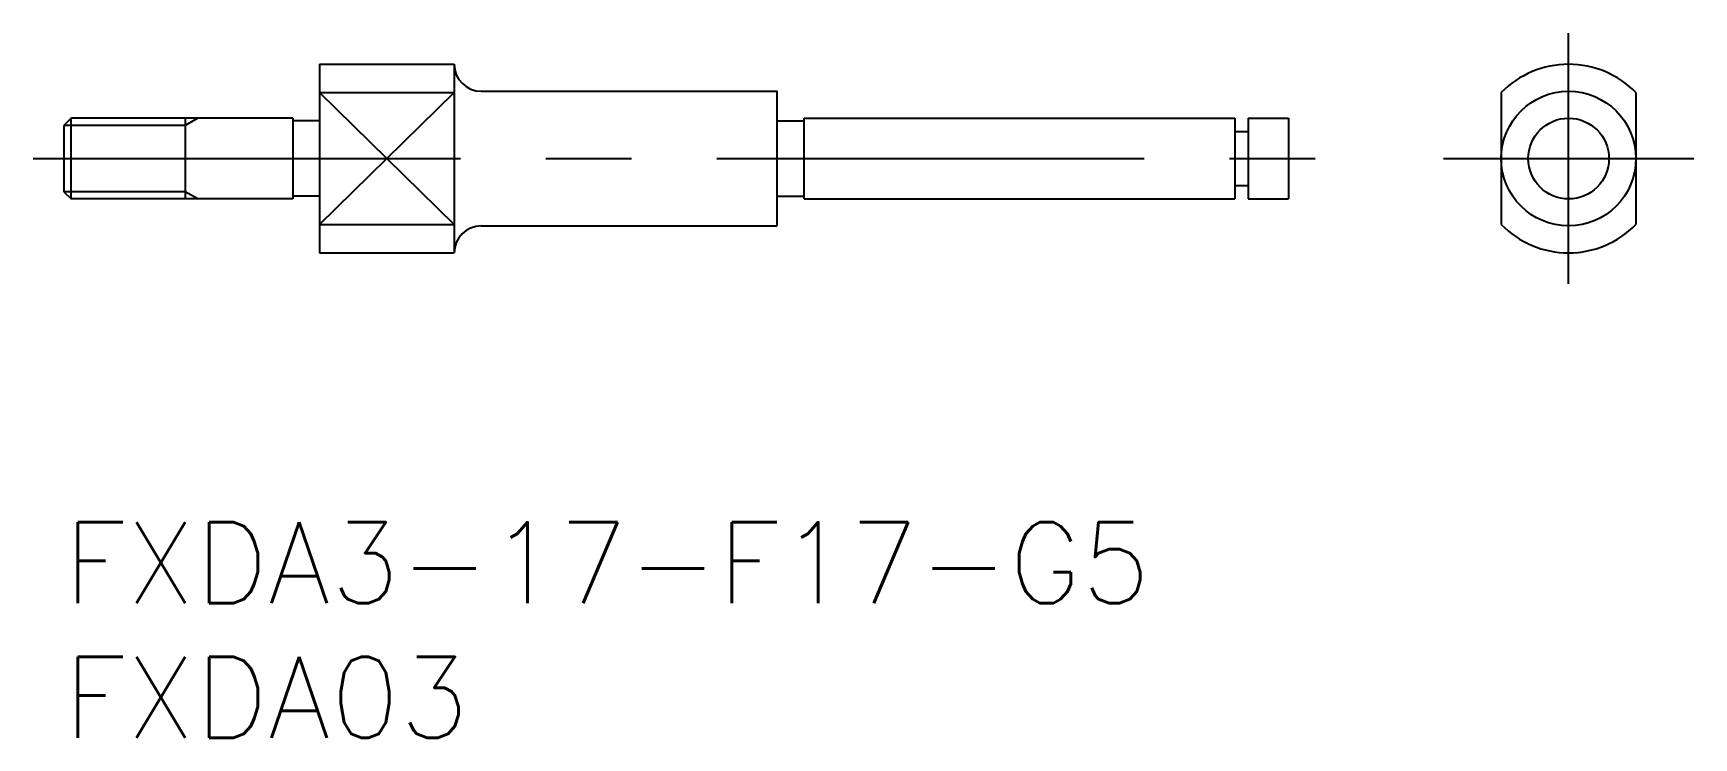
# Model space of a CAD drawing. Extents: x -1.1 to 60.6, y -8 to 18.2.
import ezdxf

# ---------------------------------------------------------------- set-up
doc = ezdxf.new("R2010")
doc.units = 0
doc.header["$LTSCALE"] = 0.5
doc.linetypes.add('CENTER', pattern=[50.8, 31.75, -6.35, 6.35, -6.35])
doc.layers.get('0').update_dxf_attribs({"linetype": 'CONTINUOUS'})
for name, color, linetype in [('MSM_CENTER', 1, 'CENTER'), ('MSM_CONTINUOUS', 7, 'CONTINUOUS'), ('MSM_NARROW', 5, 'CONTINUOUS'), ('MSM_PART_NUMBER', 7, 'CONTINUOUS')]:
    doc.layers.add(name, color=color, linetype=linetype)
doc.styles.get("Standard").update_dxf_attribs({"font": 'txt.shx', "height": 3, "bigfont": 'bigfont.shx'})

# ---------------------------------------------------------------- blocks, each defined once
blk = doc.blocks.new('*U9')
at = {"layer": 'MSM_PART_NUMBER'}
blk.add_text('FXDA3-17-F17-G5', height=3, dxfattribs=at).set_placement((0, -3))
blk = doc.blocks.new('*U10')
at = {"layer": 'MSM_PART_NUMBER'}
blk.add_text('FXDA03', height=3, dxfattribs=at).set_placement((0, -8))

msp = doc.modelspace()

# ---------------------------------------------------------------- linework, layer by layer
for p, q in [((9.5, 17), (14.5, 17)), ((9.5, 17), (9.5, 10)), ((9.5, 15.949), (14.5, 15.949)), ((15.5, 16), (26.5, 16)), ((26.5, 11), (26.5, 16)), ((53.404, 15.949), (53.404, 11.051)), ((58.404, 15.949), (58.404, 11.051)), ((4.5, 15), (4.5, 12)), ((8.5, 15), (8.5, 12)), ((26.5, 14.9), (27.5, 14.9)), ((27.5, 15), (43.5, 15)), ((27.5, 12), (27.5, 15)), ((43.5, 15), (43.5, 12)), ((44, 15), (44, 12)), ((44, 15), (45.5, 15)), ((45.5, 15), (45.5, 12)), ((0, 14.7), (0, 12.3)), ((43.5, 14.5), (44, 14.5)), ((43.5, 12.5), (44, 12.5)), ((26.5, 12.1), (27.5, 12.1)), ((27.5, 12), (43.5, 12)), ((44, 12), (45.5, 12)), ((9.5, 11.051), (14.5, 11.051)), ((15.5, 11), (26.5, 11)), ((9.5, 10), (14.5, 10))]:
    msp.add_line(p, q)
msp.add_circle((55.904, 13.5), 2.5)
for centre, radius, start, end in [((15.5, 17), 1, 180, 270), ((55.904, 13.5), 3.5, 44.41531, 135.58469), ((15.5, 10), 1, 90, 180), ((55.904, 13.5), 3.5, 224.41531, 315.58469)]:
    msp.add_arc(centre, radius, start, end)
at = {"layer": 'MSM_CENTER'}
for p, q in [((55.904, 8.848), (55.904, 18.152)), ((-1.142, 13.5), (46.728, 13.5)), ((51.252, 13.5), (60.556, 13.5))]:
    msp.add_line(p, q, dxfattribs=at)
at = {"layer": 'MSM_CONTINUOUS'}
for p, q in [((14.5, 17), (14.5, 10)), ((0.27, 15), (0, 14.729)), ((0.27, 12), (0.27, 15)), ((8.5, 15), (0.27, 15)), ((9.5, 14.9), (8.5, 14.9)), ((0, 14.729), (0, 12.271)), ((0, 12.271), (0.27, 12)), ((8.5, 12), (0.27, 12)), ((9.5, 12.1), (8.5, 12.1))]:
    msp.add_line(p, q, dxfattribs=at)
msp.add_circle((55.904, 13.5), 1.5, dxfattribs=at)
at = {"layer": 'MSM_NARROW'}
for p, q in [((9.5, 11.051), (14.5, 15.949)), ((9.5, 15.949), (14.5, 11.051)), ((4.969, 15), (4.5, 14.729)), ((4.5, 14.729), (0, 14.729)), ((4.5, 12.271), (0, 12.271)), ((4.969, 12), (4.5, 12.271))]:
    msp.add_line(p, q, dxfattribs=at)

# ---------------------------------------------------------------- block references
at = {"layer": 'MSM_CONTINUOUS'}
for name in ['*U9', '*U10']:
    msp.add_blockref(name, (0, 0), dxfattribs=at)

doc.saveas('drawing.dxf')
